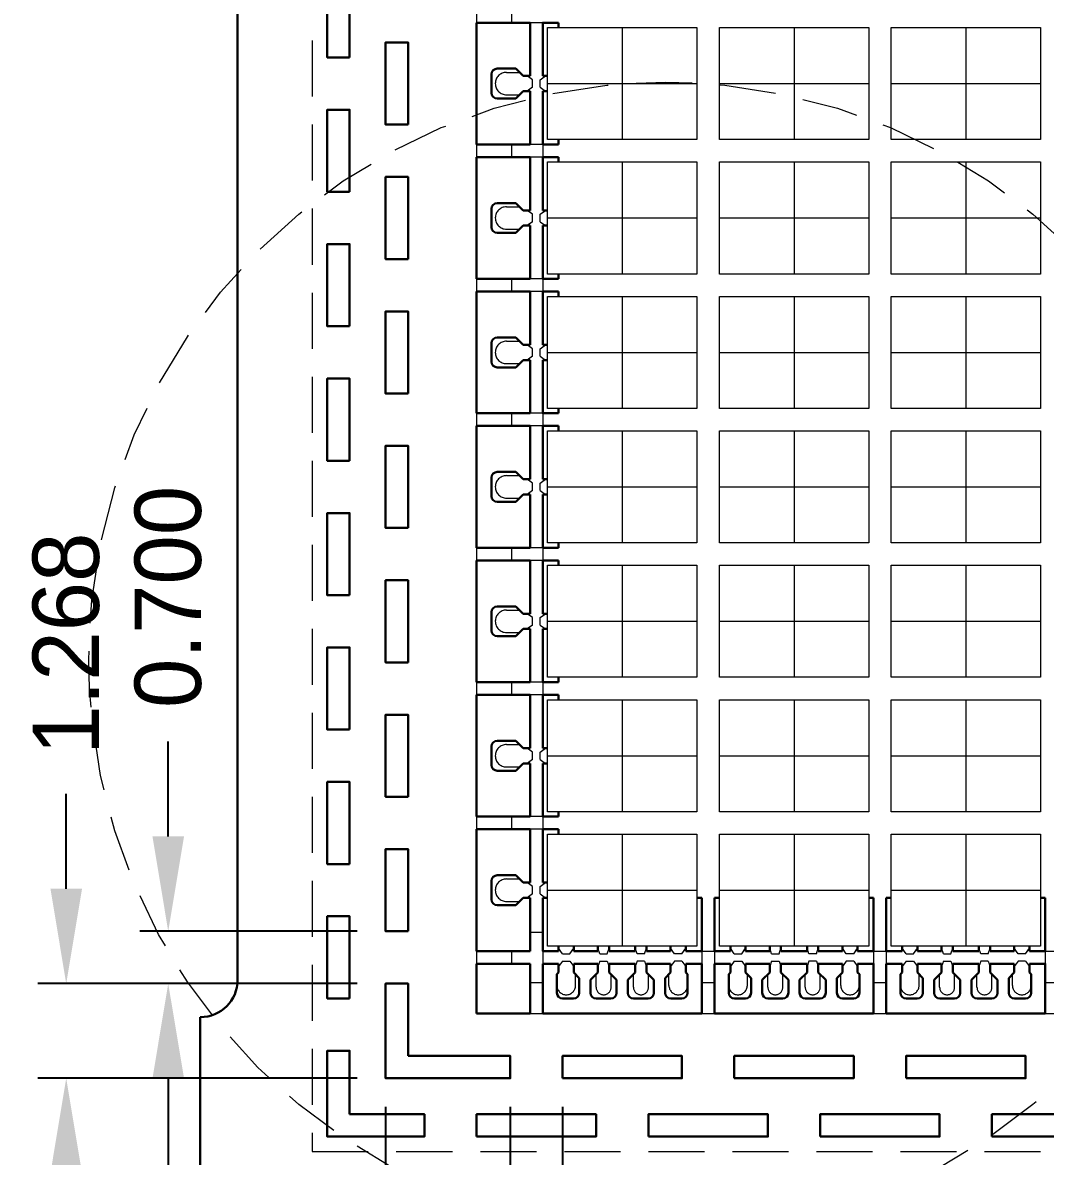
# Model space of a CAD drawing. Extents: x 276.8 to 349.1, y 147.8 to 219.
# Drawn here: x 279.3 to 293, y 157.49 to 172.67 of the extents above; entities that cross this region are included whole.
import ezdxf

# ---------------------------------------------------------------- set-up
doc = ezdxf.new("R2010")
doc.units = 0
doc.header["$LTSCALE"] = 3
doc.header["$MEASUREMENT"] = 0
for name, pattern in [('CENTER', [2, 1.25, -0.25, 0.25, -0.25]), ('HIDDEN', [0.375, 0.25, -0.125]), ('PHANTOM', [2.5, 1.25, -0.25, 0.25, -0.25, 0.25, -0.25])]:
    doc.linetypes.add(name, pattern=pattern)
for name, color, linetype, lineweight in [('CLIN', 1, 'CENTER', 15), ('DETAIL', 6, 'HIDDEN', 15), ('DIM', 4, 'Continuous', 13), ('HIDN', 6, 'HIDDEN', 15), ('HIDN2', 3, 'HIDDEN', 15), ('HIND1', 6, 'HIDDEN', 15), ('OBJ', 3, 'Continuous', 30), ('OBJ1', 7, 'Continuous', 30), ('OBJ3', 40, 'Continuous', 30), ('PHANTOM', 5, 'PHANTOM', 15), ('SAW', 2, 'HIDDEN', 15)]:
    doc.layers.add(name, color=color, linetype=linetype, lineweight=lineweight)
doc.dimstyles.new('3DEC X 2', dxfattribs={"dimtxt": 0.889, "dimasz": 1.27, "dimexe": 0.381, "dimexo": 0.381, "dimgap": 0.381, "dimtad": 0, "dimdec": 3, "dimzin": 0, "dimdsep": 46, "dimtxsty": 'Standard', "dimcen": 0.09, "dimadec": 0, "dimazin": 0, "dimtfac": 1, "dimtdec": 3, "dimtofl": 0, "dimtmove": 0, "dimatfit": 3, "dimfxl": 1, "dimtolj": 1, "dimtzin": 0, "dimarcsym": 0})

# ---------------------------------------------------------------- blocks, each defined once
blk = doc.blocks.new('*D16')
at = {"layer": 'Defpoints', "color": 0, "transparency": 16777216}
for p in [(184.888, -123.425), (189.165, -123.425), (189.165, -124.693)]:
    blk.add_point(p, dxfattribs=at)
at = {"layer": 'DIM', "color": 0, "lineweight": -2, "transparency": 16777216}
for p, q in [((184.888, -122.155), (184.888, -120.885)), ((188.784, -123.425), (184.507, -123.425)), ((188.784, -124.693), (184.507, -124.693)), ((184.888, -125.963), (184.888, -127.233))]:
    blk.add_line(p, q, dxfattribs=at)
at = {"layer": 'DIM', "color": 0, "transparency": 16777216}
for points in [[(184.677, -122.155), (185.1, -122.155), (184.888, -123.425)], [(184.677, -125.963), (185.1, -125.963), (184.888, -124.693)]]:
    blk.add_solid(points, dxfattribs=at)
at = {"layer": 'DIM', "color": 0, "transparency": 16777216, "insert": (184.888, -118.874), "char_height": 0.889, "attachment_point": 5, "rotation": 90}
blk.add_mtext('\\A1;1.268', dxfattribs=at)
blk = doc.blocks.new('*D17')
at = {"layer": 'Defpoints', "color": 0, "transparency": 16777216}
for p in [(186.254, -122.725), (189.165, -122.725), (189.165, -123.425)]:
    blk.add_point(p, dxfattribs=at)
at = {"layer": 'DIM', "color": 0, "lineweight": -2, "transparency": 16777216}
for p, q in [((186.254, -121.455), (186.254, -120.185)), ((188.784, -122.725), (185.873, -122.725)), ((188.784, -123.425), (185.873, -123.425)), ((186.254, -124.695), (186.254, -125.965))]:
    blk.add_line(p, q, dxfattribs=at)
at = {"layer": 'DIM', "color": 0, "transparency": 16777216}
for points in [[(186.043, -121.455), (186.466, -121.455), (186.254, -122.725)], [(186.043, -124.695), (186.466, -124.695), (186.254, -123.425)]]:
    blk.add_solid(points, dxfattribs=at)
at = {"layer": 'DIM', "color": 0, "transparency": 16777216, "insert": (186.254, -118.248), "char_height": 0.889, "attachment_point": 5, "rotation": 90}
blk.add_mtext('\\A1;0.700', dxfattribs=at)
blk = doc.blocks.new('*D18')
at = {"layer": 'Defpoints', "color": 0, "transparency": 16777216}
for p in [(189.165, -124.693), (190.833, -124.693), (190.833, -132.839)]:
    blk.add_point(p, dxfattribs=at)
at = {"layer": 'DIM', "color": 0, "lineweight": -2, "transparency": 16777216}
for p, q in [((189.165, -125.074), (189.165, -133.22)), ((190.833, -125.074), (190.833, -133.22)), ((187.895, -132.839), (186.625, -132.839)), ((192.103, -132.839), (193.373, -132.839))]:
    blk.add_line(p, q, dxfattribs=at)
at = {"layer": 'DIM', "color": 0, "transparency": 16777216}
for points in [[(187.895, -132.627), (187.895, -133.05), (189.165, -132.839)], [(192.103, -132.627), (192.103, -133.05), (190.833, -132.839)]]:
    blk.add_solid(points, dxfattribs=at)
at = {"layer": 'DIM', "color": 0, "transparency": 16777216, "insert": (195.384, -132.839), "char_height": 0.889, "attachment_point": 5}
blk.add_mtext('\\A1;1.668', dxfattribs=at)
blk = doc.blocks.new('*D19')
at = {"layer": 'Defpoints', "color": 0, "transparency": 16777216}
for p in [(190.833, -124.693), (191.533, -124.693), (191.533, -131.56)]:
    blk.add_point(p, dxfattribs=at)
at = {"layer": 'DIM', "color": 0, "lineweight": -2, "transparency": 16777216}
for p, q in [((190.833, -125.074), (190.833, -131.941)), ((191.533, -125.074), (191.533, -131.941)), ((189.563, -131.56), (188.293, -131.56)), ((192.803, -131.56), (194.073, -131.56))]:
    blk.add_line(p, q, dxfattribs=at)
at = {"layer": 'DIM', "color": 0, "transparency": 16777216}
for points in [[(189.563, -131.348), (189.563, -131.771), (190.833, -131.56)], [(192.803, -131.348), (192.803, -131.771), (191.533, -131.56)]]:
    blk.add_solid(points, dxfattribs=at)
at = {"layer": 'DIM', "color": 0, "transparency": 16777216, "insert": (196.01, -131.56), "char_height": 0.889, "attachment_point": 5}
blk.add_mtext('\\A1;0.700', dxfattribs=at)

msp = doc.modelspace()

# ---------------------------------------------------------------- linework, layer by layer
at = {"layer": 'CLIN'}
for p, q in [((287.3332, 172.6071), (287.3332, 171.1071)), ((289.6332, 172.6071), (289.6332, 171.1071)), ((291.9332, 172.6071), (291.9332, 171.1071)), ((287.3332, 170.8071), (287.3332, 169.3071)), ((289.6332, 170.8071), (289.6332, 169.3071)), ((291.9332, 170.8071), (291.9332, 169.3071)), ((287.3332, 169.0071), (287.3332, 167.5071)), ((289.6332, 169.0071), (289.6332, 167.5071)), ((291.9332, 169.0071), (291.9332, 167.5071)), ((287.3332, 167.2071), (287.3332, 165.7071)), ((289.6332, 167.2071), (289.6332, 165.7071)), ((291.9332, 167.2071), (291.9332, 165.7071)), ((287.3332, 165.4071), (287.3332, 163.9071)), ((289.6332, 165.4071), (289.6332, 163.9071)), ((291.9332, 165.4071), (291.9332, 163.9071)), ((287.3332, 163.6071), (287.3332, 162.1071)), ((289.6332, 163.6071), (289.6332, 162.1071)), ((291.9332, 163.6071), (291.9332, 162.1071)), ((287.3332, 161.8071), (287.3332, 160.3071)), ((289.6332, 161.8071), (289.6332, 160.3071)), ((291.9332, 161.8071), (291.9332, 160.3071))]:
    msp.add_line(p, q, dxfattribs=at)
for points in [[(286.3332, 171.8571), (288.3332, 171.8571)], [(288.6332, 171.8571), (290.6332, 171.8571)], [(290.9332, 171.8571), (292.9332, 171.8571)], [(286.3332, 170.0571), (288.3332, 170.0571)], [(288.6332, 170.0571), (290.6332, 170.0571)], [(290.9332, 170.0571), (292.9332, 170.0571)], [(286.3332, 168.2571), (288.3332, 168.2571)], [(288.6332, 168.2571), (290.6332, 168.2571)], [(290.9332, 168.2571), (292.9332, 168.2571)], [(286.3332, 166.4571), (288.3332, 166.4571)], [(288.6332, 166.4571), (290.6332, 166.4571)], [(290.9332, 166.4571), (292.9332, 166.4571)], [(286.3332, 164.6571), (288.3332, 164.6571)], [(288.6332, 164.6571), (290.6332, 164.6571)], [(290.9332, 164.6571), (292.9332, 164.6571)], [(286.3332, 162.8571), (288.3332, 162.8571)], [(288.6332, 162.8571), (290.6332, 162.8571)], [(290.9332, 162.8571), (292.9332, 162.8571)], [(286.3332, 161.0571), (288.3332, 161.0571)], [(288.6332, 161.0571), (290.6332, 161.0571)], [(290.9332, 161.0571), (292.9332, 161.0571)]]:
    msp.add_lwpolyline(points, dxfattribs=at)
at = {"layer": 'DETAIL'}
msp.add_circle((287.9173, 164.148), 7.7256, dxfattribs=at)
at = {"layer": 'HIDN'}
for p, q in [((285.7832, 172.0071), (285.9572, 172.0071)), ((285.7832, 171.7071), (285.9572, 171.7071)), ((285.7832, 170.2071), (285.9572, 170.2071)), ((285.7832, 169.9071), (285.9572, 169.9071)), ((285.7832, 168.4071), (285.9572, 168.4071)), ((285.7832, 168.1071), (285.9572, 168.1071)), ((285.7832, 166.6071), (285.9572, 166.6071)), ((285.7832, 166.3071), (285.9572, 166.3071)), ((285.7832, 164.8071), (285.9572, 164.8071)), ((285.7832, 164.5071), (285.9572, 164.5071)), ((285.7832, 163.0071), (285.9572, 163.0071)), ((285.7832, 162.7071), (285.9572, 162.7071)), ((285.7832, 161.2071), (285.9572, 161.2071)), ((285.7832, 160.9071), (285.9572, 160.9071)), ((286.4582, 159.7821), (286.4582, 159.9311)), ((286.7082, 159.7821), (286.7082, 159.9311)), ((286.9832, 159.7571), (286.9832, 159.9311)), ((287.1832, 159.7571), (287.1832, 159.9311)), ((287.4832, 159.7571), (287.4832, 159.9311)), ((287.6832, 159.7571), (287.6832, 159.9311)), ((287.9582, 159.7821), (287.9582, 159.9311)), ((288.7582, 159.7821), (288.7582, 159.9311)), ((289.0082, 159.7821), (289.0082, 159.9311)), ((289.2832, 159.7571), (289.2832, 159.9311)), ((289.4832, 159.7571), (289.4832, 159.9311)), ((289.7832, 159.7571), (289.7832, 159.9311)), ((289.9832, 159.7571), (289.9832, 159.9311)), ((290.2582, 159.7821), (290.2582, 159.9311)), ((291.0582, 159.7821), (291.0582, 159.9311)), ((291.3082, 159.7821), (291.3082, 159.9311)), ((291.5832, 159.7571), (291.5832, 159.9311)), ((291.7832, 159.7571), (291.7832, 159.9311)), ((292.0832, 159.7571), (292.0832, 159.9311)), ((292.2832, 159.7571), (292.2832, 159.9311)), ((292.5582, 159.7821), (292.5582, 159.9311))]:
    msp.add_line(p, q, dxfattribs=at)
msp.add_lwpolyline([(335.1832, 157.5571), (335.1832, 209.5571), (283.1832, 209.5571), (283.1832, 157.5571)], close=True, dxfattribs=at)
for centre, radius, start, end in [((285.7832, 171.8571), 0.15, 90, 270), ((285.7832, 170.0571), 0.15, 90, 270), ((285.7832, 168.2571), 0.15, 90, 270), ((285.7832, 166.4571), 0.15, 90, 270), ((285.7832, 164.6571), 0.15, 90, 270), ((285.7832, 162.8571), 0.15, 90, 270), ((285.7832, 161.0571), 0.15, 90, 270), ((286.5832, 159.7821), 0.125, 180, 360), ((287.0832, 159.7571), 0.1, 180, 360), ((287.5832, 159.7571), 0.1, 180, 360), ((288.0832, 159.7821), 0.125, 180, 0), ((288.8832, 159.7821), 0.125, 180, 360), ((289.3832, 159.7571), 0.1, 180, 360), ((289.8832, 159.7571), 0.1, 180, 360), ((290.3832, 159.7821), 0.125, 180, 0), ((291.1832, 159.7821), 0.125, 180, 360), ((291.6832, 159.7571), 0.1, 180, 360), ((292.1832, 159.7571), 0.1, 180, 360), ((292.6832, 159.7821), 0.125, 180, 0)]:
    msp.add_arc(centre, radius, start, end, dxfattribs=at)
at = {"layer": 'HIDN2'}
for p, q in [((285.8482, 172.8421), (285.8482, 172.6721)), ((286.2682, 172.6721), (286.0982, 172.6721)), ((285.8482, 171.0421), (285.8482, 170.8721)), ((286.2682, 171.0421), (286.0982, 171.0421)), ((286.2682, 171.0421), (286.2682, 170.8721)), ((286.2682, 170.8721), (286.0982, 170.8721)), ((285.8482, 169.2421), (285.8482, 169.0721)), ((286.2682, 169.2421), (286.0982, 169.2421)), ((286.2682, 169.2421), (286.2682, 169.0721)), ((286.2682, 169.0721), (286.0982, 169.0721)), ((285.8482, 167.4421), (285.8482, 167.2721)), ((286.2682, 167.4421), (286.0982, 167.4421)), ((286.2682, 167.4421), (286.2682, 167.2721)), ((286.2682, 167.2721), (286.0982, 167.2721)), ((285.8482, 165.6421), (285.8482, 165.4721)), ((286.2682, 165.6421), (286.0982, 165.6421)), ((286.2682, 165.6421), (286.2682, 165.4721)), ((286.2682, 165.4721), (286.0982, 165.4721)), ((285.8482, 163.8421), (285.8482, 163.6721)), ((286.2682, 163.8421), (286.0982, 163.8421)), ((286.2682, 163.8421), (286.2682, 163.6721)), ((286.2682, 163.6721), (286.0982, 163.6721)), ((285.8482, 162.0421), (285.8482, 161.8721)), ((286.2682, 162.0421), (286.0982, 162.0421)), ((286.2682, 162.0421), (286.2682, 161.8721)), ((286.2682, 161.8721), (286.0982, 161.8721)), ((286.2682, 160.4921), (286.0982, 160.4921)), ((285.8482, 160.2421), (285.8482, 160.0721)), ((286.2682, 160.2421), (286.2682, 160.0721)), ((288.3982, 160.2421), (288.5682, 160.2421)), ((288.3982, 160.2421), (288.3982, 160.0721)), ((288.5682, 160.2421), (288.5682, 160.0721)), ((290.6982, 160.2421), (290.8682, 160.2421)), ((290.6982, 160.2421), (290.6982, 160.0721)), ((290.8682, 160.2421), (290.8682, 160.0721)), ((292.9982, 160.2421), (293.1682, 160.2421)), ((292.9982, 160.2421), (292.9982, 160.0721)), ((286.0982, 159.8221), (286.2682, 159.8221)), ((288.3982, 159.8221), (288.5682, 159.8221)), ((290.6982, 159.8221), (290.8682, 159.8221)), ((292.9982, 159.8221), (293.1682, 159.8221))]:
    msp.add_line(p, q, dxfattribs=at)
at = {"layer": 'HIND1'}
for p, q in [((285.3832, 172.8421), (285.3832, 172.6721)), ((285.3832, 171.0421), (285.3832, 170.8721)), ((285.3832, 169.2421), (285.3832, 169.0721)), ((285.3832, 167.4421), (285.3832, 167.2721)), ((285.3832, 165.6421), (285.3832, 165.4721)), ((285.3832, 163.8421), (285.3832, 163.6721)), ((285.3832, 162.0421), (285.3832, 161.8721)), ((285.3832, 160.2421), (285.3832, 160.0721)), ((286.0982, 159.4071), (286.2682, 159.4071)), ((288.3982, 159.4071), (288.5682, 159.4071)), ((290.6982, 159.4071), (290.8682, 159.4071)), ((292.9982, 159.4071), (293.1682, 159.4071))]:
    msp.add_line(p, q, dxfattribs=at)
msp.add_lwpolyline([(335.1832, 157.5571), (335.1832, 209.5571), (283.1832, 209.5571), (283.1832, 157.5571)], close=True, dxfattribs=at)
at = {"layer": 'OBJ'}
for p, q in [((282.1832, 173.6571), (282.1832, 159.8571)), ((281.6832, 159.3571), (281.6832, 153.7071))]:
    msp.add_line(p, q, dxfattribs=at)
msp.add_arc((281.6832, 159.8571), 0.5, 270, 0, dxfattribs=at)
at = {"layer": 'OBJ1'}
for points in [[(283.6832, 172.2071), (283.6832, 173.3071), (283.3832, 173.3071), (283.3832, 172.2071)], [(284.4652, 171.3071), (284.4652, 172.4071), (284.1652, 172.4071), (284.1652, 171.3071)], [(283.6832, 170.4071), (283.6832, 171.5071), (283.3832, 171.5071), (283.3832, 170.4071)], [(284.4652, 169.5071), (284.4652, 170.6071), (284.1652, 170.6071), (284.1652, 169.5071)], [(283.6832, 168.6071), (283.6832, 169.7071), (283.3832, 169.7071), (283.3832, 168.6071)], [(284.4652, 167.7071), (284.4652, 168.8071), (284.1652, 168.8071), (284.1652, 167.7071)], [(283.6832, 166.8071), (283.6832, 167.9071), (283.3832, 167.9071), (283.3832, 166.8071)], [(284.4652, 165.9071), (284.4652, 167.0071), (284.1652, 167.0071), (284.1652, 165.9071)], [(283.6832, 165.0071), (283.6832, 166.1071), (283.3832, 166.1071), (283.3832, 165.0071)], [(284.4652, 164.1071), (284.4652, 165.2071), (284.1652, 165.2071), (284.1652, 164.1071)], [(283.6832, 163.2071), (283.6832, 164.3071), (283.3832, 164.3071), (283.3832, 163.2071)], [(284.4652, 162.3071), (284.4652, 163.4071), (284.1652, 163.4071), (284.1652, 162.3071)], [(283.6832, 161.4071), (283.6832, 162.5071), (283.3832, 162.5071), (283.3832, 161.4071)], [(284.4652, 160.5071), (284.4652, 161.6071), (284.1652, 161.6071), (284.1652, 160.5071)], [(283.6832, 159.6071), (283.6832, 160.7071), (283.3832, 160.7071), (283.3832, 159.6071)], [(284.4652, 158.8391), (285.8332, 158.8391), (285.8332, 158.5391), (284.1652, 158.5391), (284.1652, 159.8071), (284.4652, 159.8071)], [(283.6832, 158.0571), (284.6832, 158.0571), (284.6832, 157.7571), (283.3832, 157.7571), (283.3832, 158.9071), (283.6832, 158.9071)], [(286.5332, 158.5391), (288.1332, 158.5391), (288.1332, 158.8391), (286.5332, 158.8391)], [(288.8332, 158.5391), (290.4332, 158.5391), (290.4332, 158.8391), (288.8332, 158.8391)], [(291.1332, 158.5391), (292.7332, 158.5391), (292.7332, 158.8391), (291.1332, 158.8391)], [(285.3832, 157.7571), (286.9832, 157.7571), (286.9832, 158.0571), (285.3832, 158.0571)], [(287.6832, 157.7571), (289.2832, 157.7571), (289.2832, 158.0571), (287.6832, 158.0571)], [(289.9832, 157.7571), (291.5832, 157.7571), (291.5832, 158.0571), (289.9832, 158.0571)], [(292.2832, 157.7571), (293.8832, 157.7571), (293.8832, 158.0571), (292.2832, 158.0571)]]:
    msp.add_lwpolyline(points, close=True, dxfattribs=at)
at = {"layer": 'OBJ3'}
for p, q in [((285.3832, 172.6721), (286.0982, 172.6721)), ((285.3832, 172.6721), (285.3832, 171.0421)), ((286.0982, 172.6721), (286.0982, 171.9591)), ((286.4812, 172.6071), (286.4812, 172.6721)), ((285.5832, 171.9811), (285.5832, 171.7331)), ((285.6592, 172.0571), (285.9072, 172.0571)), ((286.0052, 171.9591), (285.9072, 172.0571)), ((286.0052, 171.9591), (286.0332, 171.9591)), ((286.0332, 171.9591), (286.0982, 171.9591)), ((286.3332, 171.9591), (286.2682, 171.9591)), ((285.9072, 171.6571), (286.0052, 171.7551)), ((286.0052, 171.7551), (286.0332, 171.7551)), ((286.0332, 171.7551), (286.0982, 171.7551)), ((286.0982, 171.7551), (286.0982, 171.0421)), ((286.3332, 171.7551), (286.2682, 171.7551)), ((285.6592, 171.6571), (285.9072, 171.6571)), ((286.4812, 171.1071), (286.4812, 171.0421)), ((285.3832, 171.0421), (286.0982, 171.0421)), ((286.0982, 171.0421), (285.3832, 171.0421)), ((285.3832, 170.8721), (286.0982, 170.8721)), ((285.3832, 170.8721), (285.3832, 169.2421)), ((286.0982, 170.8721), (286.0982, 170.1591)), ((286.4812, 170.8071), (286.4812, 170.8721)), ((285.5832, 170.1811), (285.5832, 169.9331)), ((285.6592, 170.2571), (285.9072, 170.2571)), ((286.0052, 170.1591), (285.9072, 170.2571)), ((286.0052, 170.1591), (286.0332, 170.1591)), ((286.0332, 170.1591), (286.0982, 170.1591)), ((286.3332, 170.1591), (286.2682, 170.1591)), ((285.6592, 169.8571), (285.9072, 169.8571)), ((285.9072, 169.8571), (286.0052, 169.9551)), ((286.0052, 169.9551), (286.0332, 169.9551)), ((286.0332, 169.9551), (286.0982, 169.9551)), ((286.0982, 169.9551), (286.0982, 169.2421)), ((286.3332, 169.9551), (286.2682, 169.9551)), ((285.3832, 169.2421), (286.0982, 169.2421)), ((286.0982, 169.2421), (285.3832, 169.2421)), ((286.4812, 169.3071), (286.4812, 169.2421)), ((285.3832, 169.0721), (286.0982, 169.0721)), ((285.3832, 169.0721), (285.3832, 167.4421)), ((286.0982, 169.0721), (286.0982, 168.3591)), ((286.4812, 169.0071), (286.4812, 169.0721)), ((285.5832, 168.3811), (285.5832, 168.1331)), ((285.6592, 168.4571), (285.9072, 168.4571)), ((286.0052, 168.3591), (285.9072, 168.4571)), ((286.0052, 168.3591), (286.0332, 168.3591)), ((286.0332, 168.3591), (286.0982, 168.3591)), ((286.3332, 168.3591), (286.2682, 168.3591)), ((285.6592, 168.0571), (285.9072, 168.0571)), ((285.9072, 168.0571), (286.0052, 168.1551)), ((286.0052, 168.1551), (286.0332, 168.1551)), ((286.0332, 168.1551), (286.0982, 168.1551)), ((286.0982, 168.1551), (286.0982, 167.4421)), ((286.3332, 168.1551), (286.2682, 168.1551)), ((285.3832, 167.4421), (286.0982, 167.4421)), ((286.0982, 167.4421), (285.3832, 167.4421)), ((286.4812, 167.5071), (286.4812, 167.4421)), ((285.3832, 167.2721), (286.0982, 167.2721)), ((285.3832, 167.2721), (285.3832, 165.6421)), ((286.0982, 167.2721), (286.0982, 166.5591)), ((286.4812, 167.2071), (286.4812, 167.2721)), ((285.5832, 166.5811), (285.5832, 166.3331)), ((285.6592, 166.6571), (285.9072, 166.6571)), ((286.0052, 166.5591), (285.9072, 166.6571)), ((286.0052, 166.5591), (286.0332, 166.5591)), ((286.0332, 166.5591), (286.0982, 166.5591)), ((286.3332, 166.5591), (286.2682, 166.5591)), ((285.9072, 166.2571), (286.0052, 166.3551)), ((286.0052, 166.3551), (286.0332, 166.3551)), ((286.0332, 166.3551), (286.0982, 166.3551)), ((286.0982, 166.3551), (286.0982, 165.6421)), ((286.3332, 166.3551), (286.2682, 166.3551)), ((285.6592, 166.2571), (285.9072, 166.2571)), ((285.3832, 165.6421), (286.0982, 165.6421)), ((286.0982, 165.6421), (285.3832, 165.6421)), ((286.4812, 165.7071), (286.4812, 165.6421)), ((285.3832, 165.4721), (286.0982, 165.4721)), ((285.3832, 165.4721), (285.3832, 163.8421)), ((286.0982, 165.4721), (286.0982, 164.7591)), ((286.4812, 165.4071), (286.4812, 165.4721)), ((285.6592, 164.8571), (285.9072, 164.8571)), ((286.0052, 164.7591), (285.9072, 164.8571)), ((285.5832, 164.7811), (285.5832, 164.5331)), ((286.0052, 164.7591), (286.0332, 164.7591)), ((286.0332, 164.7591), (286.0982, 164.7591)), ((286.3332, 164.7591), (286.2682, 164.7591)), ((285.9072, 164.4571), (286.0052, 164.5551)), ((286.0052, 164.5551), (286.0332, 164.5551)), ((286.0332, 164.5551), (286.0982, 164.5551)), ((286.0982, 164.5551), (286.0982, 163.8421)), ((286.3332, 164.5551), (286.2682, 164.5551)), ((285.6592, 164.4571), (285.9072, 164.4571)), ((285.3832, 163.8421), (286.0982, 163.8421)), ((286.0982, 163.8421), (285.3832, 163.8421)), ((286.4812, 163.9071), (286.4812, 163.8421)), ((285.3832, 163.6721), (286.0982, 163.6721)), ((285.3832, 163.6721), (285.3832, 162.0421)), ((286.0982, 163.6721), (286.0982, 162.9591)), ((286.4812, 163.6071), (286.4812, 163.6721)), ((285.6592, 163.0571), (285.9072, 163.0571)), ((286.0052, 162.9591), (285.9072, 163.0571)), ((285.5832, 162.9811), (285.5832, 162.7331)), ((286.0052, 162.9591), (286.0332, 162.9591)), ((286.0332, 162.9591), (286.0982, 162.9591)), ((286.3332, 162.9591), (286.2682, 162.9591)), ((285.9072, 162.6571), (286.0052, 162.7551)), ((286.0052, 162.7551), (286.0332, 162.7551)), ((286.0332, 162.7551), (286.0982, 162.7551)), ((286.0982, 162.7551), (286.0982, 162.0421)), ((286.3332, 162.7551), (286.2682, 162.7551)), ((285.6592, 162.6571), (285.9072, 162.6571)), ((286.4812, 162.1071), (286.4812, 162.0421)), ((285.3832, 162.0421), (286.0982, 162.0421)), ((286.0982, 162.0421), (285.3832, 162.0421)), ((285.3832, 161.8721), (286.0982, 161.8721)), ((285.3832, 161.8721), (285.3832, 160.2421)), ((286.0982, 161.8721), (286.0982, 161.1591)), ((286.4812, 161.8071), (286.4812, 161.8721)), ((285.6592, 161.2571), (285.9072, 161.2571)), ((286.0052, 161.1591), (285.9072, 161.2571)), ((285.5832, 161.1811), (285.5832, 160.9331)), ((286.0052, 161.1591), (286.0332, 161.1591)), ((286.0332, 161.1591), (286.0982, 161.1591)), ((286.3332, 161.1591), (286.2682, 161.1591)), ((285.9072, 160.8571), (286.0052, 160.9551)), ((286.0052, 160.9551), (286.0332, 160.9551)), ((286.0332, 160.9551), (286.0982, 160.9551)), ((286.0982, 160.9551), (286.0982, 160.2421)), ((286.3332, 160.9551), (286.2682, 160.9551)), ((288.3332, 160.9551), (288.3982, 160.9551)), ((288.6332, 160.9551), (288.5682, 160.9551)), ((290.6332, 160.9551), (290.6982, 160.9551)), ((290.9332, 160.9551), (290.8682, 160.9551)), ((292.9332, 160.9551), (292.9982, 160.9551)), ((285.6592, 160.8571), (285.9072, 160.8571)), ((286.4812, 160.3071), (286.4812, 160.2421)), ((286.6852, 160.3071), (286.6852, 160.2421)), ((287.0082, 160.3071), (287.0082, 160.2421)), ((287.1582, 160.3071), (287.1582, 160.2421)), ((287.5082, 160.3071), (287.5082, 160.2421)), ((287.6582, 160.3071), (287.6582, 160.2421)), ((287.9812, 160.3071), (287.9812, 160.2421)), ((288.1852, 160.3071), (288.1852, 160.2421)), ((288.7812, 160.3071), (288.7812, 160.2421)), ((288.9852, 160.3071), (288.9852, 160.2421)), ((289.3082, 160.3071), (289.3082, 160.2421)), ((289.4582, 160.3071), (289.4582, 160.2421)), ((289.8082, 160.3071), (289.8082, 160.2421)), ((289.9582, 160.3071), (289.9582, 160.2421)), ((290.2812, 160.3071), (290.2812, 160.2421)), ((290.4852, 160.3071), (290.4852, 160.2421)), ((291.0812, 160.3071), (291.0812, 160.2421)), ((291.2852, 160.3071), (291.2852, 160.2421)), ((291.6082, 160.3071), (291.6082, 160.2421)), ((291.7582, 160.3071), (291.7582, 160.2421)), ((292.1082, 160.3071), (292.1082, 160.2421)), ((292.2582, 160.3071), (292.2582, 160.2421)), ((292.5812, 160.3071), (292.5812, 160.2421)), ((292.7852, 160.3071), (292.7852, 160.2421)), ((286.0982, 160.2421), (285.3832, 160.2421)), ((285.3832, 160.0721), (286.0982, 160.0721)), ((285.3832, 160.0721), (285.3832, 159.4071)), ((286.0982, 159.4071), (286.0982, 160.0721)), ((286.4812, 160.0721), (286.2682, 160.0721)), ((286.2682, 160.0721), (286.2682, 159.4071)), ((286.4812, 160.0071), (286.4812, 160.0721)), ((286.4812, 159.9541), (286.4812, 160.0071)), ((286.6852, 160.0071), (286.6852, 160.0721)), ((286.6852, 159.9541), (286.6852, 160.0071)), ((287.0082, 160.0071), (287.0082, 160.0721)), ((287.0082, 159.9561), (287.0082, 160.0071)), ((287.1582, 160.0071), (287.1582, 160.0721)), ((287.1582, 159.9561), (287.1582, 160.0071)), ((287.5082, 160.0071), (287.5082, 160.0721)), ((287.5082, 159.9561), (287.5082, 160.0071)), ((287.6582, 160.0071), (287.6582, 160.0721)), ((287.6582, 159.9561), (287.6582, 160.0071)), ((287.9812, 160.0071), (287.9812, 160.0721)), ((287.9812, 159.9541), (287.9812, 160.0071)), ((288.1852, 160.0071), (288.1852, 160.0721)), ((288.1852, 159.9541), (288.1852, 160.0071)), ((288.7812, 160.0721), (288.5682, 160.0721)), ((288.5682, 160.0721), (288.5682, 159.4071)), ((288.7812, 160.0071), (288.7812, 160.0721)), ((288.7812, 159.9541), (288.7812, 160.0071)), ((288.9852, 160.0071), (288.9852, 160.0721)), ((288.9852, 159.9541), (288.9852, 160.0071)), ((289.3082, 160.0071), (289.3082, 160.0721)), ((289.3082, 159.9561), (289.3082, 160.0071)), ((289.4582, 160.0071), (289.4582, 160.0721)), ((289.4582, 159.9561), (289.4582, 160.0071)), ((289.8082, 160.0071), (289.8082, 160.0721)), ((289.8082, 159.9561), (289.8082, 160.0071)), ((289.9582, 160.0071), (289.9582, 160.0721)), ((289.9582, 159.9561), (289.9582, 160.0071)), ((290.2812, 160.0071), (290.2812, 160.0721)), ((290.2812, 159.9541), (290.2812, 160.0071)), ((290.4852, 160.0071), (290.4852, 160.0721)), ((290.4852, 159.9541), (290.4852, 160.0071)), ((291.0812, 160.0721), (290.8682, 160.0721)), ((290.8682, 160.0721), (290.8682, 159.4071)), ((291.0812, 160.0071), (291.0812, 160.0721)), ((291.0812, 159.9541), (291.0812, 160.0071)), ((291.2852, 160.0071), (291.2852, 160.0721)), ((291.2852, 159.9541), (291.2852, 160.0071)), ((291.6082, 160.0071), (291.6082, 160.0721)), ((291.6082, 159.9561), (291.6082, 160.0071)), ((291.7582, 160.0071), (291.7582, 160.0721)), ((291.7582, 159.9561), (291.7582, 160.0071)), ((292.1082, 160.0071), (292.1082, 160.0721)), ((292.1082, 159.9561), (292.1082, 160.0071)), ((292.2582, 160.0071), (292.2582, 160.0721)), ((292.2582, 159.9561), (292.2582, 160.0071)), ((292.5812, 160.0071), (292.5812, 160.0721)), ((292.5812, 159.9541), (292.5812, 160.0071)), ((292.7852, 160.0071), (292.7852, 160.0721)), ((292.7852, 159.9541), (292.7852, 160.0071)), ((286.4582, 159.9311), (286.4812, 159.9541)), ((286.4582, 159.6831), (286.4582, 159.9311)), ((286.6852, 159.9541), (286.7582, 159.8811)), ((286.7582, 159.6831), (286.7582, 159.8811)), ((286.9082, 159.8561), (287.0082, 159.9561)), ((286.9082, 159.6831), (286.9082, 159.8561)), ((287.1582, 159.9561), (287.2582, 159.8561)), ((287.2582, 159.6831), (287.2582, 159.8561)), ((287.5082, 159.9561), (287.4082, 159.8561)), ((287.4082, 159.6831), (287.4082, 159.8561)), ((287.7582, 159.8561), (287.6582, 159.9561)), ((287.7582, 159.6831), (287.7582, 159.8561)), ((287.9082, 159.8811), (287.9812, 159.9541)), ((287.9082, 159.6831), (287.9082, 159.8811)), ((288.1852, 159.9541), (288.2082, 159.9311)), ((288.2082, 159.6831), (288.2082, 159.9311)), ((288.7582, 159.9311), (288.7812, 159.9541)), ((288.7582, 159.6831), (288.7582, 159.9311)), ((288.9852, 159.9541), (289.0582, 159.8811)), ((289.0582, 159.6831), (289.0582, 159.8811)), ((289.2082, 159.8561), (289.3082, 159.9561)), ((289.2082, 159.6831), (289.2082, 159.8561)), ((289.4582, 159.9561), (289.5582, 159.8561)), ((289.5582, 159.6831), (289.5582, 159.8561)), ((289.8082, 159.9561), (289.7082, 159.8561)), ((289.7082, 159.6831), (289.7082, 159.8561)), ((290.0582, 159.8561), (289.9582, 159.9561)), ((290.0582, 159.6831), (290.0582, 159.8561)), ((290.2082, 159.8811), (290.2812, 159.9541)), ((290.2082, 159.6831), (290.2082, 159.8811)), ((290.4852, 159.9541), (290.5082, 159.9311)), ((290.5082, 159.6831), (290.5082, 159.9311)), ((291.0582, 159.9311), (291.0812, 159.9541)), ((291.0582, 159.6831), (291.0582, 159.9311)), ((291.2852, 159.9541), (291.3582, 159.8811)), ((291.3582, 159.6831), (291.3582, 159.8811)), ((291.5082, 159.8561), (291.6082, 159.9561)), ((291.5082, 159.6831), (291.5082, 159.8561)), ((291.7582, 159.9561), (291.8582, 159.8561)), ((291.8582, 159.6831), (291.8582, 159.8561)), ((292.1082, 159.9561), (292.0082, 159.8561)), ((292.0082, 159.6831), (292.0082, 159.8561)), ((292.3582, 159.8561), (292.2582, 159.9561)), ((292.3582, 159.6831), (292.3582, 159.8561)), ((292.5082, 159.8811), (292.5812, 159.9541)), ((292.5082, 159.6831), (292.5082, 159.8811)), ((292.7852, 159.9541), (292.8082, 159.9311)), ((292.8082, 159.6831), (292.8082, 159.9311)), ((286.6822, 159.6071), (286.5342, 159.6071)), ((287.1822, 159.6071), (286.9842, 159.6071)), ((287.6822, 159.6071), (287.4842, 159.6071)), ((288.1322, 159.6071), (287.9842, 159.6071)), ((288.9822, 159.6071), (288.8342, 159.6071)), ((289.4822, 159.6071), (289.2842, 159.6071)), ((289.9822, 159.6071), (289.7842, 159.6071)), ((290.4322, 159.6071), (290.2842, 159.6071)), ((291.2822, 159.6071), (291.1342, 159.6071)), ((291.7822, 159.6071), (291.5842, 159.6071)), ((292.2822, 159.6071), (292.0842, 159.6071)), ((292.7322, 159.6071), (292.5842, 159.6071)), ((286.0982, 159.4071), (285.3832, 159.4071))]:
    msp.add_line(p, q, dxfattribs=at)
for points in [[(286.2682, 171.9591), (286.2682, 172.6721), (286.4812, 172.6721)], [(286.4812, 171.0421), (286.2682, 171.0421), (286.2682, 171.7551)], [(286.2682, 170.1591), (286.2682, 170.8721), (286.4812, 170.8721)], [(286.4812, 169.2421), (286.2682, 169.2421), (286.2682, 169.9551)], [(286.2682, 168.3591), (286.2682, 169.0721), (286.4812, 169.0721)], [(286.4812, 167.4421), (286.2682, 167.4421), (286.2682, 168.1551)], [(286.2682, 166.5591), (286.2682, 167.2721), (286.4812, 167.2721)], [(286.4812, 165.6421), (286.2682, 165.6421), (286.2682, 166.3551)], [(286.2682, 164.7591), (286.2682, 165.4721), (286.4812, 165.4721)], [(286.4812, 163.8421), (286.2682, 163.8421), (286.2682, 164.5551)], [(286.2682, 162.9591), (286.2682, 163.6721), (286.4812, 163.6721)], [(286.4812, 162.0421), (286.2682, 162.0421), (286.2682, 162.7551)], [(286.2682, 161.1591), (286.2682, 161.8721), (286.4812, 161.8721)], [(286.4812, 160.2421), (286.2682, 160.2421), (286.2682, 160.9551)], [(288.3982, 160.9551), (288.3982, 160.2421), (288.1852, 160.2421)], [(288.7812, 160.2421), (288.5682, 160.2421), (288.5682, 160.9551)], [(290.6982, 160.9551), (290.6982, 160.2421), (290.4852, 160.2421)], [(291.0812, 160.2421), (290.8682, 160.2421), (290.8682, 160.9551)], [(292.9982, 160.9551), (292.9982, 160.2421), (292.7852, 160.2421)], [(287.0082, 160.2421), (286.6852, 160.2421)], [(287.5082, 160.2421), (287.1582, 160.2421)], [(287.9812, 160.2421), (287.6582, 160.2421)], [(289.3082, 160.2421), (288.9852, 160.2421)], [(289.8082, 160.2421), (289.4582, 160.2421)], [(290.2812, 160.2421), (289.9582, 160.2421)], [(291.6082, 160.2421), (291.2852, 160.2421)], [(292.1082, 160.2421), (291.7582, 160.2421)], [(292.5812, 160.2421), (292.2582, 160.2421)], [(286.2682, 159.4071), (288.3982, 159.4071), (288.3982, 160.0721), (288.1852, 160.0721)], [(287.0082, 160.0721), (286.6852, 160.0721)], [(287.5082, 160.0721), (287.1582, 160.0721)], [(287.5082, 160.0721), (287.1582, 160.0721)], [(287.9812, 160.0721), (287.6582, 160.0721)], [(288.5682, 159.4071), (290.6982, 159.4071), (290.6982, 160.0721), (290.4852, 160.0721)], [(289.3082, 160.0721), (288.9852, 160.0721)], [(289.8082, 160.0721), (289.4582, 160.0721)], [(289.8082, 160.0721), (289.4582, 160.0721)], [(290.2812, 160.0721), (289.9582, 160.0721)], [(290.8682, 159.4071), (292.9982, 159.4071), (292.9982, 160.0721), (292.7852, 160.0721)], [(291.6082, 160.0721), (291.2852, 160.0721)], [(292.1082, 160.0721), (291.7582, 160.0721)], [(292.1082, 160.0721), (291.7582, 160.0721)], [(292.5812, 160.0721), (292.2582, 160.0721)]]:
    msp.add_lwpolyline(points, dxfattribs=at)
for centre, start, end in [((285.6592, 171.9811), 90, 180), ((285.6592, 171.7331), 180, 270), ((285.6592, 170.1811), 90, 180), ((285.6592, 169.9331), 180, 270), ((285.6592, 168.3811), 90, 180), ((285.6592, 168.1331), 180, 270), ((285.6592, 166.5811), 90, 180), ((285.6592, 166.3331), 180, 270), ((285.6592, 164.7811), 90, 180), ((285.6592, 164.5331), 180, 270), ((285.6592, 162.9811), 90, 180), ((285.6592, 162.7331), 180, 270), ((285.6592, 161.1811), 90, 180), ((285.6592, 160.9331), 180, 270), ((286.5342, 159.6831), 180, 270), ((286.6822, 159.6831), 270, 360), ((286.9842, 159.6831), 180, 270), ((287.1822, 159.6831), 270, 0), ((287.4842, 159.6831), 180, 270), ((287.6822, 159.6831), 270, 360), ((287.9842, 159.6831), 180, 270), ((288.1322, 159.6831), 270, 0), ((288.8342, 159.6831), 180, 270), ((288.9822, 159.6831), 270, 360), ((289.2842, 159.6831), 180, 270), ((289.4822, 159.6831), 270, 0), ((289.7842, 159.6831), 180, 270), ((289.9822, 159.6831), 270, 360), ((290.2842, 159.6831), 180, 270), ((290.4322, 159.6831), 270, 0), ((291.1342, 159.6831), 180, 270), ((291.2822, 159.6831), 270, 360), ((291.5842, 159.6831), 180, 270), ((291.7822, 159.6831), 270, 0), ((292.0842, 159.6831), 180, 270), ((292.2822, 159.6831), 270, 360), ((292.5842, 159.6831), 180, 270), ((292.7322, 159.6831), 270, 0)]:
    msp.add_arc(centre, 0.076, start, end, dxfattribs=at)
at = {"layer": 'PHANTOM'}
for points in [[(288.3332, 171.1071), (286.3332, 171.1071), (286.3332, 172.6071), (288.3332, 172.6071)], [(290.6332, 171.1071), (288.6332, 171.1071), (288.6332, 172.6071), (290.6332, 172.6071)], [(292.9332, 171.1071), (290.9332, 171.1071), (290.9332, 172.6071), (292.9332, 172.6071)], [(288.3332, 169.3071), (286.3332, 169.3071), (286.3332, 170.8071), (288.3332, 170.8071)], [(290.6332, 169.3071), (288.6332, 169.3071), (288.6332, 170.8071), (290.6332, 170.8071)], [(292.9332, 169.3071), (290.9332, 169.3071), (290.9332, 170.8071), (292.9332, 170.8071)], [(288.3332, 167.5071), (286.3332, 167.5071), (286.3332, 169.0071), (288.3332, 169.0071)], [(290.6332, 167.5071), (288.6332, 167.5071), (288.6332, 169.0071), (290.6332, 169.0071)], [(292.9332, 167.5071), (290.9332, 167.5071), (290.9332, 169.0071), (292.9332, 169.0071)], [(288.3332, 165.7071), (286.3332, 165.7071), (286.3332, 167.2071), (288.3332, 167.2071)], [(290.6332, 165.7071), (288.6332, 165.7071), (288.6332, 167.2071), (290.6332, 167.2071)], [(292.9332, 165.7071), (290.9332, 165.7071), (290.9332, 167.2071), (292.9332, 167.2071)], [(288.3332, 163.9071), (286.3332, 163.9071), (286.3332, 165.4071), (288.3332, 165.4071)], [(290.6332, 163.9071), (288.6332, 163.9071), (288.6332, 165.4071), (290.6332, 165.4071)], [(292.9332, 163.9071), (290.9332, 163.9071), (290.9332, 165.4071), (292.9332, 165.4071)], [(288.3332, 162.1071), (286.3332, 162.1071), (286.3332, 163.6071), (288.3332, 163.6071)], [(290.6332, 162.1071), (288.6332, 162.1071), (288.6332, 163.6071), (290.6332, 163.6071)], [(292.9332, 162.1071), (290.9332, 162.1071), (290.9332, 163.6071), (292.9332, 163.6071)], [(288.3332, 160.3071), (286.3332, 160.3071), (286.3332, 161.8071), (288.3332, 161.8071)], [(290.6332, 160.3071), (288.6332, 160.3071), (288.6332, 161.8071), (290.6332, 161.8071)], [(292.9332, 160.3071), (290.9332, 160.3071), (290.9332, 161.8071), (292.9332, 161.8071)]]:
    msp.add_lwpolyline(points, close=True, dxfattribs=at)
at = {"layer": 'SAW'}
for p, q in [((286.1332, 171.9071), (286.0602, 171.9591)), ((286.1332, 171.8071), (286.1332, 171.9071)), ((286.1332, 171.8071), (286.1332, 171.9071)), ((286.2332, 171.9071), (286.3062, 171.9591)), ((286.2332, 171.8071), (286.2332, 171.9071)), ((286.2332, 171.8071), (286.2332, 171.9071)), ((286.1332, 171.8071), (286.0602, 171.7551)), ((286.2332, 171.8071), (286.3062, 171.7551)), ((286.1332, 170.1071), (286.0602, 170.1591)), ((286.2332, 170.1071), (286.3062, 170.1591)), ((286.1332, 170.0071), (286.0602, 169.9551)), ((286.1332, 170.0071), (286.1332, 170.1071)), ((286.1332, 170.0071), (286.1332, 170.1071)), ((286.2332, 170.0071), (286.2332, 170.1071)), ((286.2332, 170.0071), (286.2332, 170.1071)), ((286.2332, 170.0071), (286.3062, 169.9551)), ((286.1332, 168.3071), (286.0602, 168.3591)), ((286.2332, 168.3071), (286.3062, 168.3591)), ((286.1332, 168.2071), (286.0602, 168.1551)), ((286.1332, 168.2071), (286.1332, 168.3071)), ((286.1332, 168.2071), (286.1332, 168.3071)), ((286.2332, 168.2071), (286.2332, 168.3071)), ((286.2332, 168.2071), (286.2332, 168.3071)), ((286.2332, 168.2071), (286.3062, 168.1551)), ((286.1332, 166.5071), (286.0602, 166.5591)), ((286.1332, 166.4071), (286.1332, 166.5071)), ((286.1332, 166.4071), (286.1332, 166.5071)), ((286.2332, 166.5071), (286.3062, 166.5591)), ((286.2332, 166.4071), (286.2332, 166.5071)), ((286.2332, 166.4071), (286.2332, 166.5071)), ((286.1332, 166.4071), (286.0602, 166.3551)), ((286.2332, 166.4071), (286.3062, 166.3551)), ((286.1332, 164.7071), (286.0602, 164.7591)), ((286.1332, 164.6071), (286.1332, 164.7071)), ((286.1332, 164.6071), (286.1332, 164.7071)), ((286.2332, 164.7071), (286.3062, 164.7591)), ((286.2332, 164.6071), (286.2332, 164.7071)), ((286.2332, 164.6071), (286.2332, 164.7071)), ((286.1332, 164.6071), (286.0602, 164.5551)), ((286.2332, 164.6071), (286.3062, 164.5551)), ((286.1332, 162.9071), (286.0602, 162.9591)), ((286.1332, 162.8071), (286.1332, 162.9071)), ((286.1332, 162.8071), (286.1332, 162.9071)), ((286.2332, 162.9071), (286.3062, 162.9591)), ((286.2332, 162.8071), (286.2332, 162.9071)), ((286.2332, 162.8071), (286.2332, 162.9071)), ((286.1332, 162.8071), (286.0602, 162.7551)), ((286.2332, 162.8071), (286.3062, 162.7551)), ((286.1332, 161.1071), (286.0602, 161.1591)), ((286.1332, 161.0071), (286.1332, 161.1071)), ((286.1332, 161.0071), (286.1332, 161.1071)), ((286.2332, 161.1071), (286.3062, 161.1591)), ((286.2332, 161.0071), (286.2332, 161.1071)), ((286.2332, 161.0071), (286.2332, 161.1071)), ((286.1332, 161.0071), (286.0602, 160.9551)), ((286.2332, 161.0071), (286.3062, 160.9551)), ((286.5332, 160.2071), (286.4812, 160.2801)), ((286.5332, 160.2071), (286.6332, 160.2071)), ((286.5332, 160.2071), (286.6332, 160.2071)), ((286.6332, 160.2071), (286.6852, 160.2801)), ((287.0332, 160.2071), (287.0082, 160.2801)), ((287.0332, 160.2071), (287.0082, 160.2801)), ((287.0332, 160.2071), (287.1332, 160.2071)), ((287.0332, 160.2071), (287.1332, 160.2071)), ((287.1332, 160.2071), (287.1582, 160.2801)), ((287.1332, 160.2071), (287.1582, 160.2801)), ((287.5332, 160.2071), (287.5082, 160.2801)), ((287.5332, 160.2071), (287.5082, 160.2801)), ((287.6332, 160.2071), (287.5332, 160.2071)), ((287.6332, 160.2071), (287.5332, 160.2071)), ((287.6332, 160.2071), (287.6582, 160.2801)), ((288.0332, 160.2071), (287.9812, 160.2801)), ((288.1332, 160.2071), (288.0332, 160.2071)), ((288.1332, 160.2071), (288.0332, 160.2071)), ((288.1332, 160.2071), (288.1852, 160.2801)), ((288.8332, 160.2071), (288.7812, 160.2801)), ((288.8332, 160.2071), (288.9332, 160.2071)), ((288.8332, 160.2071), (288.9332, 160.2071)), ((288.9332, 160.2071), (288.9852, 160.2801)), ((289.3332, 160.2071), (289.3082, 160.2801)), ((289.3332, 160.2071), (289.3082, 160.2801)), ((289.3332, 160.2071), (289.4332, 160.2071)), ((289.3332, 160.2071), (289.4332, 160.2071)), ((289.4332, 160.2071), (289.4582, 160.2801)), ((289.4332, 160.2071), (289.4582, 160.2801)), ((289.8332, 160.2071), (289.8082, 160.2801)), ((289.8332, 160.2071), (289.8082, 160.2801)), ((289.9332, 160.2071), (289.8332, 160.2071)), ((289.9332, 160.2071), (289.8332, 160.2071)), ((289.9332, 160.2071), (289.9582, 160.2801)), ((290.3332, 160.2071), (290.2812, 160.2801)), ((290.4332, 160.2071), (290.3332, 160.2071)), ((290.4332, 160.2071), (290.3332, 160.2071)), ((290.4332, 160.2071), (290.4852, 160.2801)), ((291.1332, 160.2071), (291.0812, 160.2801)), ((291.1332, 160.2071), (291.2332, 160.2071)), ((291.1332, 160.2071), (291.2332, 160.2071)), ((291.2332, 160.2071), (291.2852, 160.2801)), ((291.6332, 160.2071), (291.6082, 160.2801)), ((291.6332, 160.2071), (291.6082, 160.2801)), ((291.6332, 160.2071), (291.7332, 160.2071)), ((291.6332, 160.2071), (291.7332, 160.2071)), ((291.7332, 160.2071), (291.7582, 160.2801)), ((291.7332, 160.2071), (291.7582, 160.2801)), ((292.1332, 160.2071), (292.1082, 160.2801)), ((292.1332, 160.2071), (292.1082, 160.2801)), ((292.2332, 160.2071), (292.1332, 160.2071)), ((292.2332, 160.2071), (292.1332, 160.2071)), ((292.2332, 160.2071), (292.2582, 160.2801)), ((292.6332, 160.2071), (292.5812, 160.2801)), ((292.7332, 160.2071), (292.6332, 160.2071)), ((292.7332, 160.2071), (292.6332, 160.2071)), ((292.7332, 160.2071), (292.7852, 160.2801)), ((286.5332, 160.1071), (286.4812, 160.0341)), ((286.5332, 160.1071), (286.6332, 160.1071)), ((286.6332, 160.1071), (286.6852, 160.0341)), ((287.0332, 160.1071), (287.0082, 160.0341)), ((287.0332, 160.1071), (287.0082, 160.0341)), ((287.0332, 160.1071), (287.1332, 160.1071)), ((287.0332, 160.1071), (287.1332, 160.1071)), ((287.1332, 160.1071), (287.1582, 160.0341)), ((287.1332, 160.1071), (287.1582, 160.0341)), ((287.5332, 160.1071), (287.5082, 160.0341)), ((287.5332, 160.1071), (287.5082, 160.0341)), ((287.6332, 160.1071), (287.5332, 160.1071)), ((287.6332, 160.1071), (287.5332, 160.1071)), ((287.6332, 160.1071), (287.6582, 160.0341)), ((288.0332, 160.1071), (287.9812, 160.0341)), ((288.1332, 160.1071), (288.0332, 160.1071)), ((288.1332, 160.1071), (288.0332, 160.1071)), ((288.1332, 160.1071), (288.1852, 160.0341)), ((288.8332, 160.1071), (288.7812, 160.0341)), ((288.8332, 160.1071), (288.9332, 160.1071)), ((288.9332, 160.1071), (288.9852, 160.0341)), ((289.3332, 160.1071), (289.3082, 160.0341)), ((289.3332, 160.1071), (289.3082, 160.0341)), ((289.3332, 160.1071), (289.4332, 160.1071)), ((289.3332, 160.1071), (289.4332, 160.1071)), ((289.4332, 160.1071), (289.4582, 160.0341)), ((289.4332, 160.1071), (289.4582, 160.0341)), ((289.8332, 160.1071), (289.8082, 160.0341)), ((289.8332, 160.1071), (289.8082, 160.0341)), ((289.9332, 160.1071), (289.8332, 160.1071)), ((289.9332, 160.1071), (289.8332, 160.1071)), ((289.9332, 160.1071), (289.9582, 160.0341)), ((290.3332, 160.1071), (290.2812, 160.0341)), ((290.4332, 160.1071), (290.3332, 160.1071)), ((290.4332, 160.1071), (290.3332, 160.1071)), ((290.4332, 160.1071), (290.4852, 160.0341)), ((291.1332, 160.1071), (291.0812, 160.0341)), ((291.1332, 160.1071), (291.2332, 160.1071)), ((291.2332, 160.1071), (291.2852, 160.0341)), ((291.6332, 160.1071), (291.6082, 160.0341)), ((291.6332, 160.1071), (291.6082, 160.0341)), ((291.6332, 160.1071), (291.7332, 160.1071)), ((291.6332, 160.1071), (291.7332, 160.1071)), ((291.7332, 160.1071), (291.7582, 160.0341)), ((291.7332, 160.1071), (291.7582, 160.0341)), ((292.1332, 160.1071), (292.1082, 160.0341)), ((292.1332, 160.1071), (292.1082, 160.0341)), ((292.2332, 160.1071), (292.1332, 160.1071)), ((292.2332, 160.1071), (292.1332, 160.1071)), ((292.2332, 160.1071), (292.2582, 160.0341)), ((292.6332, 160.1071), (292.5812, 160.0341)), ((292.7332, 160.1071), (292.6332, 160.1071)), ((292.7332, 160.1071), (292.6332, 160.1071)), ((292.7332, 160.1071), (292.7852, 160.0341))]:
    msp.add_line(p, q, dxfattribs=at)

# ---------------------------------------------------------------- dimensions: what is measured, and where the dimension line sits
at = {"layer": 'DIM'}
dim = msp.add_linear_dim(base=(281.2542, 160.5071), p1=(284.1652, 159.8071), p2=(284.1652, 160.5071), angle=90, dimstyle='3DEC X 2', dxfattribs=at)
dim.commit()
dim.dimension.update_dxf_attribs({"geometry": '*D17', "text_midpoint": (281.2542, 164.9839), "insert": (95, 283.2317)})
dim = msp.add_linear_dim(base=(279.8883, 159.8071), p1=(284.1652, 158.5391), p2=(284.1652, 159.8071), angle=90, dimstyle='3DEC X 2', dxfattribs=at)
dim.commit()
dim.dimension.update_dxf_attribs({"geometry": '*D16', "text_midpoint": (279.8883, 164.358), "dimtype": 128, "insert": (95, 283.2317)})
for base, p1, p2, picture, middle in [((285.8332, 150.3931), (284.1652, 158.5391), (285.8332, 158.5391), '*D18', (290.384, 150.3931)), ((286.5332, 151.6719), (285.8332, 158.5391), (286.5332, 158.5391), '*D19', (291.0099, 151.6719))]:
    dim = msp.add_linear_dim(base=base, p1=p1, p2=p2, dimstyle='3DEC X 2', dxfattribs=at)
    dim.commit()
    dim.dimension.update_dxf_attribs({"geometry": picture, "text_midpoint": middle, "dimtype": 128, "insert": (95, 283.2317)})

doc.saveas('drawing.dxf')
